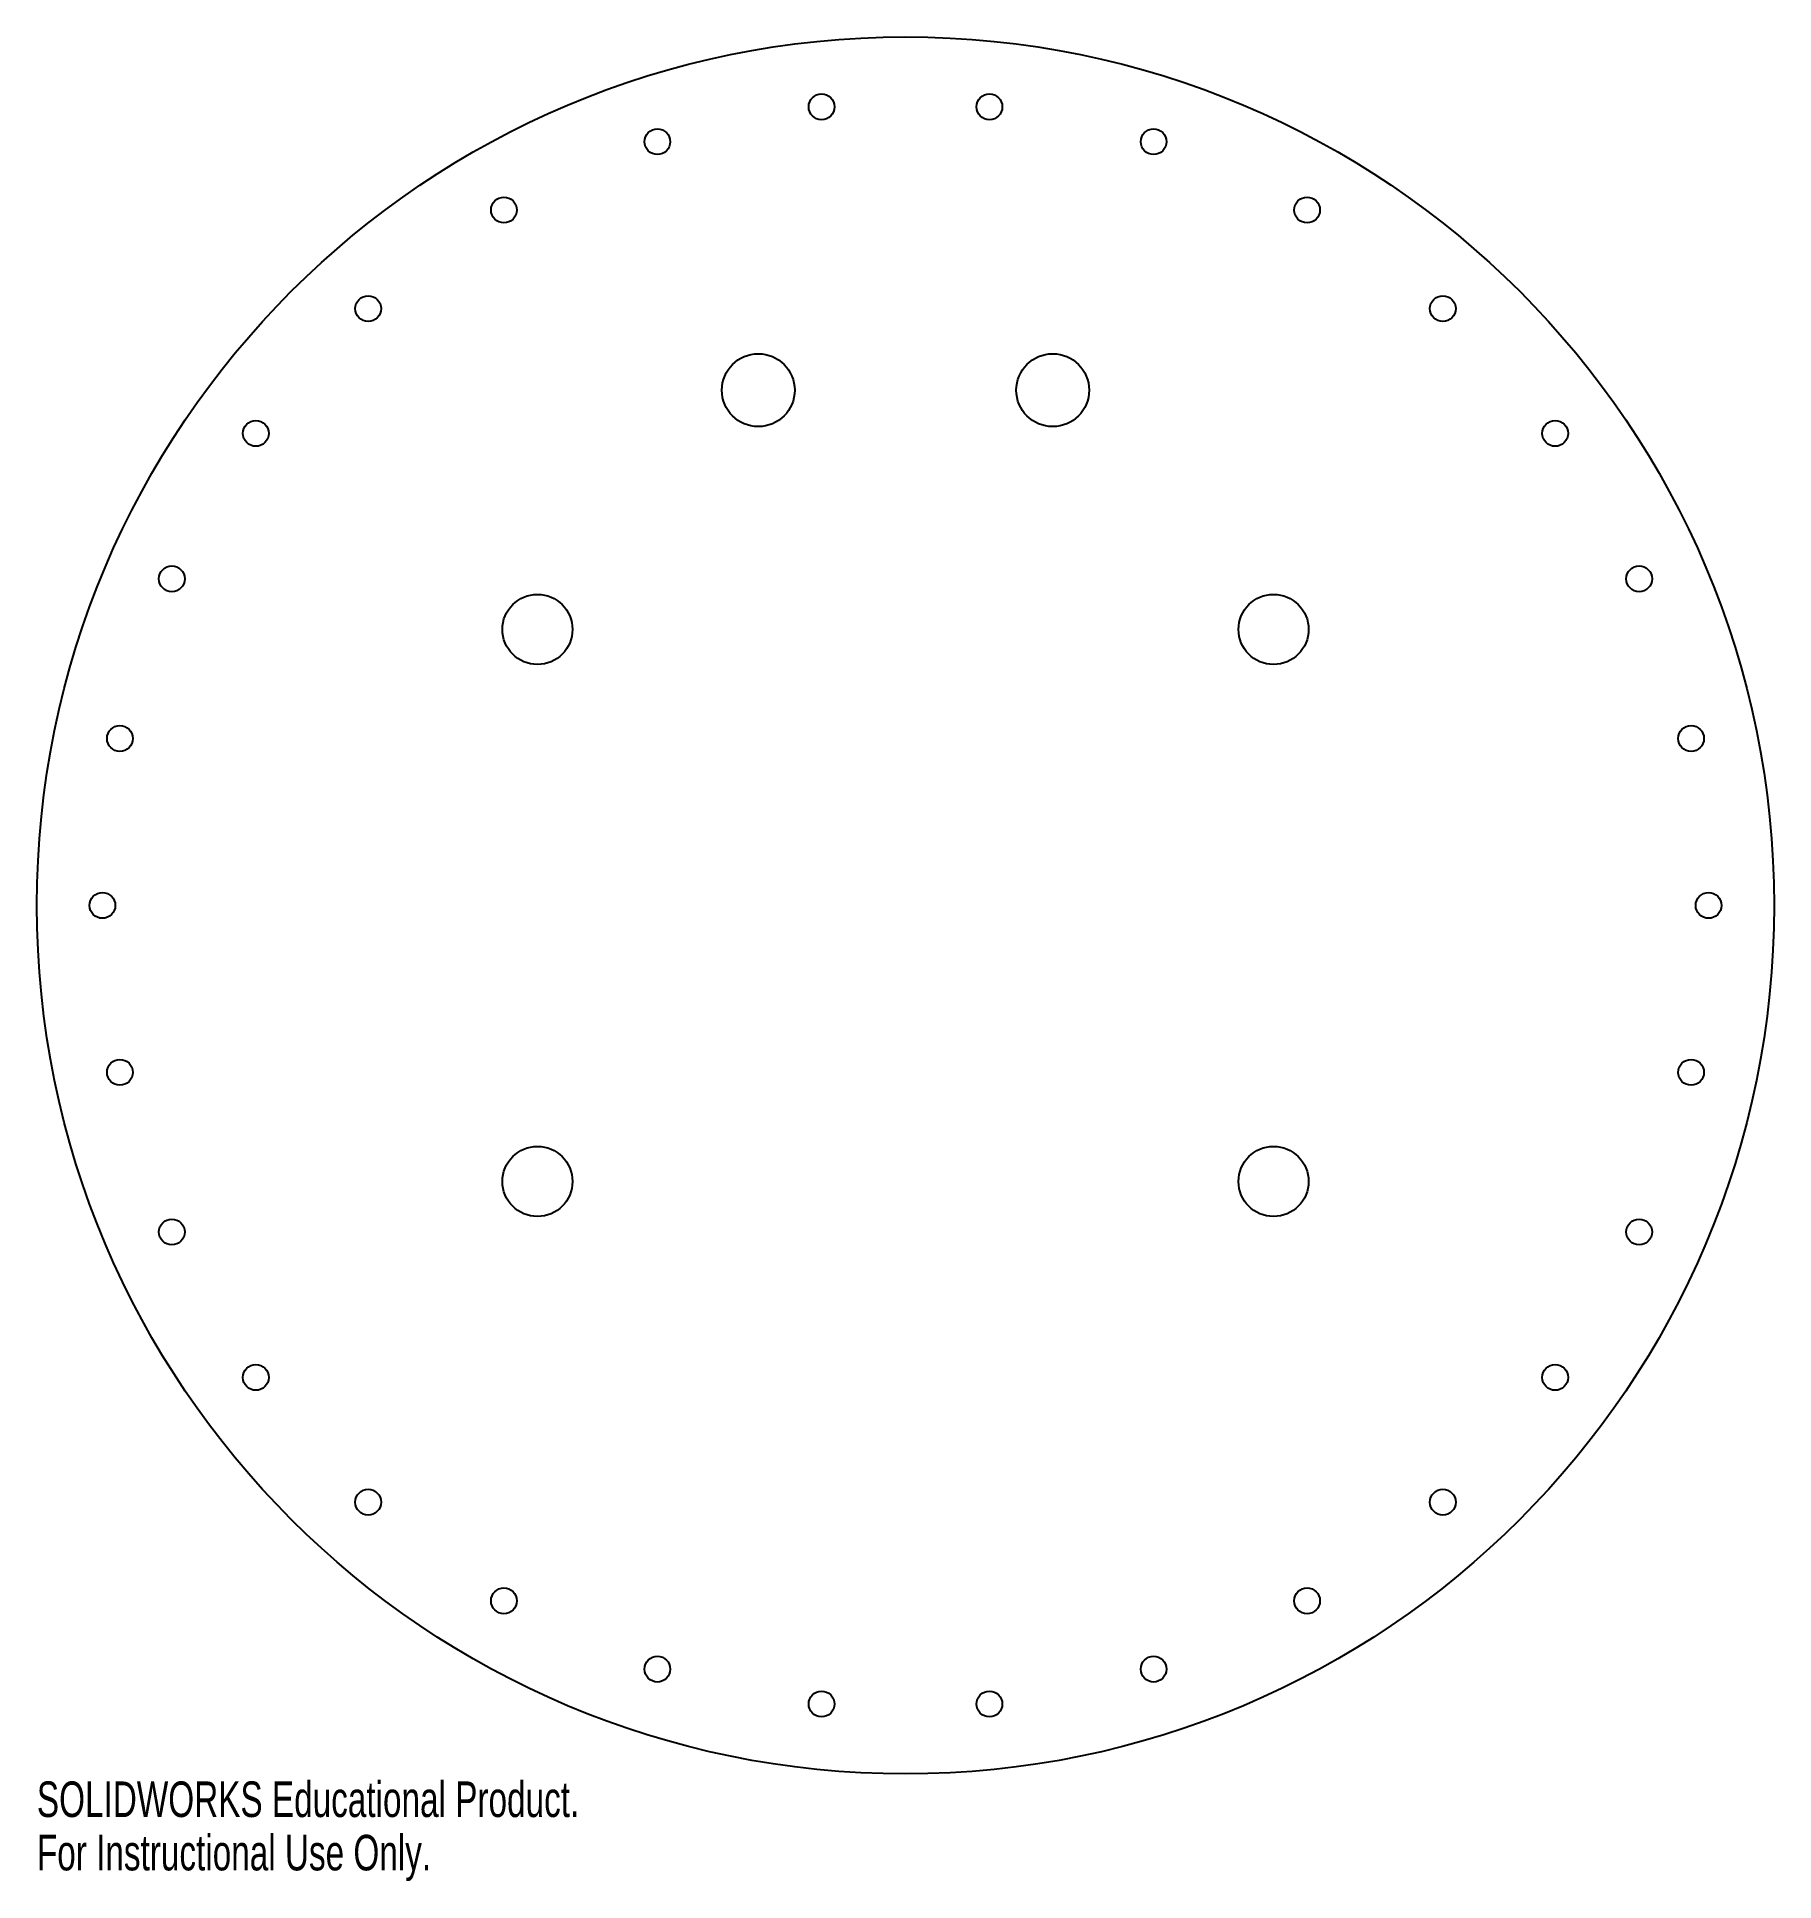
# Model space of a CAD drawing. Header units: millimetres. Extents: x -118 to 118, y -133 to 118.
import ezdxf

# ---------------------------------------------------------------- set-up
doc = ezdxf.new("R2010")
doc.units = ezdxf.units.MM
doc.styles.add('SLDTEXTSTYLE0', font='TXT', dxfattribs={"width": 0.7})

msp = doc.modelspace()

# ---------------------------------------------------------------- linework, layer by layer
at = {"color": 7, "linetype": 'Continuous', "lineweight": 25}
for centre, radius in [((0, 0), 118), ((-11.4, 108.5), 1.75), ((11.4, 108.5), 1.75), ((-33.71, 103.76), 1.75), ((33.71, 103.76), 1.75), ((-54.55, 94.48), 1.75), ((54.55, 94.48), 1.75), ((-73, 81.08), 1.75), ((73, 81.08), 1.75), ((-20, 70), 4.95), ((20, 70), 4.95), ((-88.26, 64.13), 1.75), ((88.26, 64.13), 1.75), ((-99.67, 44.37), 1.75), ((99.67, 44.37), 1.75), ((-50, 37.5), 4.76), ((50, 37.5), 4.76), ((-106.72, 22.68), 1.75), ((106.72, 22.68), 1.75), ((-109.1, 0), 1.75), ((109.1, 0), 1.75), ((-106.72, -22.68), 1.75), ((106.72, -22.68), 1.75), ((-50, -37.5), 4.76), ((50, -37.5), 4.76), ((-99.67, -44.37), 1.75), ((99.67, -44.37), 1.75), ((-88.26, -64.13), 1.75), ((88.26, -64.13), 1.75), ((-73, -81.08), 1.75), ((73, -81.08), 1.75), ((-54.55, -94.48), 1.75), ((54.55, -94.48), 1.75), ((-33.71, -103.76), 1.75), ((33.71, -103.76), 1.75), ((-11.4, -108.5), 1.75), ((11.4, -108.5), 1.75)]:
    msp.add_circle(centre, radius, dxfattribs=at)

# ---------------------------------------------------------------- texts
at = {"color": 7, "linetype": 'Continuous', "char_height": 4.8336, "attachment_point": 1, "style": 'SLDTEXTSTYLE0'}
for s, insert in [('SOLIDWORKS Educational Product.', (-118, -119.02)), ('For Instructional Use Only.', (-118, -126.27))]:
    msp.add_mtext(s, dxfattribs=dict(at, insert=insert))

doc.saveas('drawing.dxf')
